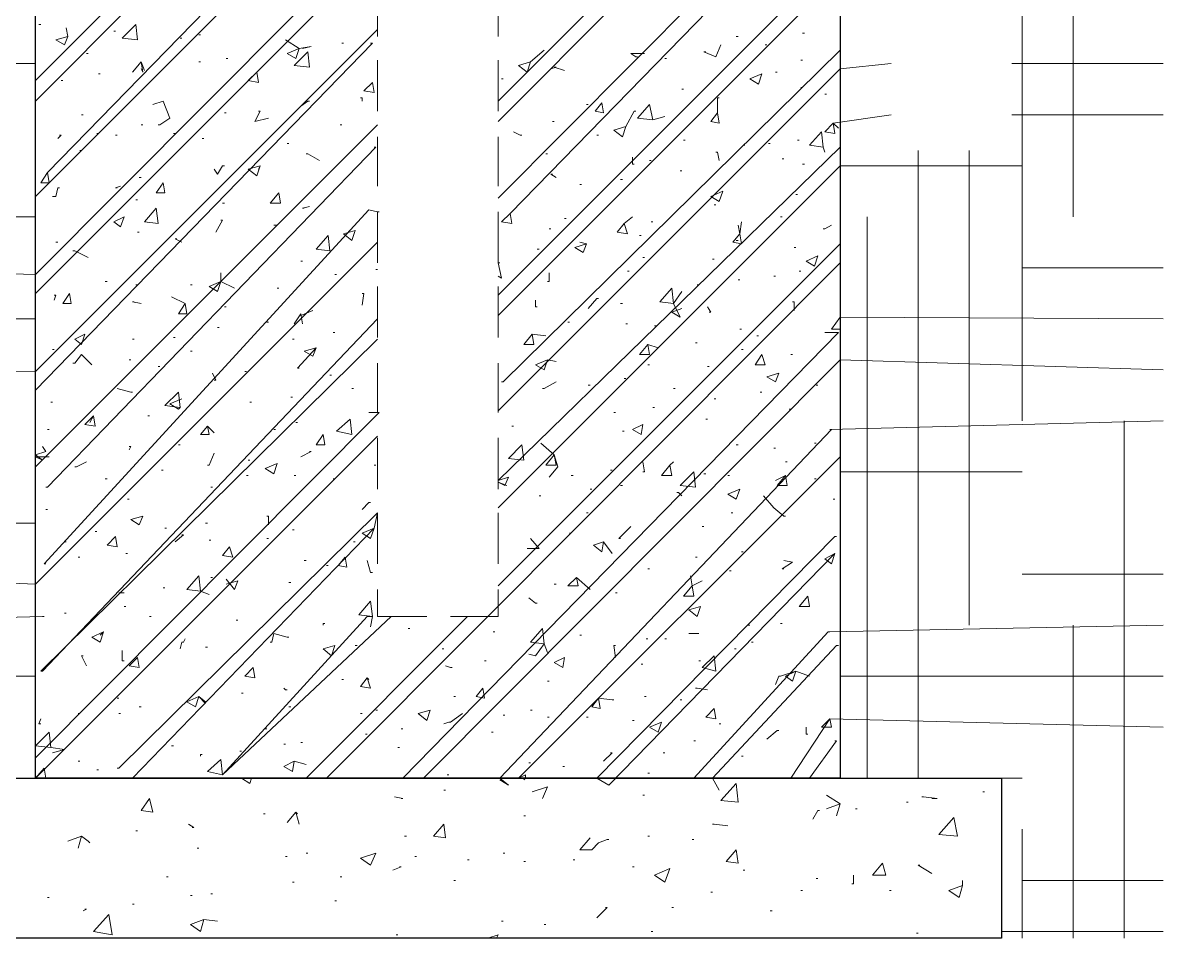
# Model space of a CAD drawing. Header units: millimetres. Extents: x 5117 to 246734, y -48177 to 129208.
# Drawn here: x 211867.3 to 211917.4, y 2249.9 to 2290.1 of the extents above; entities that cross this region are included whole.
import ezdxf

# ---------------------------------------------------------------- set-up
doc = ezdxf.new("R2010")
doc.units = ezdxf.units.MM
for name, color, linetype, lineweight in [('PCCC_241204-CHI TIET CAU TAO PCCC_dwg-1', 250, 'Continuous', 18), ('PDF_Geometry', 250, 'Continuous', 18), ('PDF_Geometry-1', 90, 'Continuous', 25)]:
    doc.layers.add(name, color=color, linetype=linetype, lineweight=lineweight)

# ---------------------------------------------------------------- blocks, each defined once
blk = doc.blocks.new('PCCC_241204-CHI TIET CAU TAO PCCC_dwg-1605646-PCCC-CHI TIẾT CÂU TẠO PCCC')
at = {"layer": 'PDF_Geometry'}
for p, q in [((3163.255, 2281.585), (3163.255, 2316.463)), ((3161.01, 2272.604), (3161.01, 2308.605)), ((3117.599, 2287.573), (3132.643, 2302.692)), ((3117.599, 2286.675), (3132.643, 2301.794)), ((3137.957, 2285.777), (3153.002, 2300.896)), ((3117.599, 2282.483), (3132.643, 2297.527)), ((3117.599, 2278.217), (3132.643, 2293.261)), ((3137.957, 2278.142), (3153.002, 2293.186)), ((3132.643, 2291.839), (3132.643, 2289.519)), ((3137.957, 2291.839), (3137.957, 2289.519)), ((3117.749, 2290.043), (3117.824, 2290.043)), ((3121.042, 2289.743), (3121.117, 2289.743)), ((3123.961, 2289.444), (3124.036, 2289.444)), ((3124.785, 2289.594), (3124.859, 2289.594)), ((3148.436, 2289.519), (3148.511, 2289.519)), ((3151.355, 2289.669), (3151.43, 2289.669)), ((3131.072, 2289.22), (3131.146, 2289.22)), ((3149.708, 2289.145), (3149.783, 2289.145)), ((3119.845, 2288.77), (3119.92, 2288.77)), ((3125.982, 2288.546), (3126.057, 2288.546)), ((3132.643, 2288.471), (3132.643, 2286.226)), ((3137.957, 2288.471), (3137.957, 2286.226)), ((3145.292, 2288.546), (3145.367, 2288.546)), ((3151.28, 2288.471), (3151.355, 2288.471)), ((3103.454, 2288.321), (3117.599, 2288.321)), ((3124.785, 2288.396), (3124.859, 2288.396)), ((3150.157, 2287.947), (3150.232, 2287.947)), ((3160.561, 2288.321), (3167.222, 2288.321)), ((3118.722, 2287.573), (3118.797, 2287.573)), ((3120.369, 2287.872), (3120.443, 2287.872)), ((3138.107, 2287.648), (3138.182, 2287.648)), ((3146.041, 2287.199), (3146.116, 2287.199)), ((3151.28, 2287.274), (3151.355, 2287.274)), ((3152.328, 2286.974), (3152.403, 2286.974)), ((3141.849, 2286.525), (3141.924, 2286.525)), ((3119.62, 2286.076), (3119.695, 2286.076)), ((3125.907, 2286.151), (3125.982, 2286.151)), ((3160.561, 2286.076), (3167.222, 2286.076)), ((3117.599, 2270.583), (3132.643, 2285.627)), ((3122.24, 2285.627), (3122.315, 2285.627)), ((3130.997, 2285.627), (3131.072, 2285.627)), ((3140.353, 2285.777), (3140.427, 2285.777)), ((3120.294, 2285.253), (3120.369, 2285.253)), ((3121.117, 2285.178), (3121.192, 2285.178)), ((3123.662, 2285.253), (3123.737, 2285.253)), ((3124.934, 2285.028), (3125.009, 2285.028)), ((3132.643, 2285.103), (3132.643, 2282.932)), ((3137.957, 2285.103), (3137.957, 2282.932)), ((3142.299, 2285.178), (3142.373, 2285.178)), ((3146.116, 2284.953), (3146.191, 2284.953)), ((3151.13, 2284.953), (3151.205, 2284.953)), ((3119.545, 2284.504), (3119.62, 2284.504)), ((3128.677, 2284.804), (3128.751, 2284.804)), ((3148.735, 2284.729), (3148.81, 2284.729)), ((3149.858, 2284.804), (3149.933, 2284.804)), ((3156.444, 2256.886), (3156.444, 2284.504)), ((3158.69, 2263.622), (3158.69, 2284.504)), ((3140.053, 2284.355), (3140.128, 2284.355)), ((3144.619, 2284.055), (3144.694, 2284.055)), ((3150.457, 2284.13), (3150.532, 2284.13)), ((3151.355, 2283.905), (3151.43, 2283.905)), ((3145.966, 2283.606), (3146.041, 2283.606)), ((3122.165, 2283.307), (3122.24, 2283.307)), ((3141.55, 2283.007), (3141.625, 2283.007)), ((3143.346, 2283.232), (3143.421, 2283.232)), ((3151.056, 2282.558), (3151.13, 2282.558)), ((3122.015, 2282.334), (3122.09, 2282.334)), ((3125.832, 2282.184), (3125.907, 2282.184)), ((3147.463, 2282.109), (3147.538, 2282.109)), ((3116.028, 2281.585), (3117.599, 2281.585)), ((3132.643, 2281.81), (3132.643, 2279.564)), ((3137.957, 2281.81), (3137.957, 2279.564)), ((3140.876, 2281.51), (3140.951, 2281.51)), ((3150.382, 2281.585), (3150.457, 2281.585)), ((3154.199, 2256.886), (3154.199, 2281.585)), ((3122.09, 2280.912), (3122.165, 2280.912)), ((3140.203, 2281.061), (3140.278, 2281.061)), ((3144.694, 2281.361), (3144.768, 2281.361)), ((3118.497, 2280.463), (3118.572, 2280.463)), ((3137.957, 2265.344), (3153.002, 2280.388)), ((3144.17, 2280.762), (3144.245, 2280.762)), ((3148.436, 2280.537), (3148.511, 2280.537)), ((3139.679, 2280.163), (3139.754, 2280.163)), ((3150.981, 2280.238), (3151.056, 2280.238)), ((3129.275, 2279.639), (3129.35, 2279.639)), ((3144.319, 2279.789), (3144.394, 2279.789)), ((3147.388, 2279.714), (3147.463, 2279.714)), ((3130.772, 2279.04), (3130.847, 2279.04)), ((3132.569, 2279.265), (3132.643, 2279.265)), ((3143.646, 2279.19), (3143.721, 2279.19)), ((3150.083, 2278.966), (3150.157, 2278.966)), ((3151.205, 2279.19), (3151.28, 2279.19)), ((3161.01, 2279.34), (3167.222, 2279.34)), ((3120.668, 2278.741), (3120.743, 2278.741)), ((3122.015, 2278.591), (3122.09, 2278.591)), ((3124.41, 2278.591), (3124.485, 2278.591)), ((3128.227, 2278.442), (3128.302, 2278.442)), ((3132.643, 2278.517), (3132.643, 2276.271)), ((3137.957, 2278.517), (3137.957, 2276.271)), ((3146.714, 2278.591), (3146.789, 2278.591)), ((3148.511, 2278.816), (3148.586, 2278.816)), ((3125.907, 2277.618), (3125.982, 2277.618)), ((3143.346, 2277.768), (3143.421, 2277.768)), ((3103.454, 2277.094), (3117.599, 2277.094)), ((3127.778, 2276.945), (3127.853, 2276.945)), ((3141.026, 2276.945), (3141.101, 2276.945)), ((3143.571, 2276.87), (3143.646, 2276.87)), ((3125.608, 2276.72), (3125.683, 2276.72)), ((3130.697, 2276.496), (3130.772, 2276.496)), ((3144.843, 2276.795), (3144.918, 2276.795)), ((3148.586, 2276.645), (3148.66, 2276.645)), ((3121.866, 2276.196), (3121.94, 2276.196)), ((3123.662, 2276.271), (3123.737, 2276.271)), ((3128.901, 2276.196), (3128.976, 2276.196)), ((3146.64, 2276.047), (3146.714, 2276.047)), ((3149.334, 2276.346), (3149.409, 2276.346)), ((3118.348, 2275.747), (3118.423, 2275.747)), ((3124.41, 2275.672), (3124.485, 2275.672)), ((3148.66, 2275.747), (3148.735, 2275.747)), ((3150.831, 2275.523), (3150.906, 2275.523)), ((3121.716, 2275.298), (3121.791, 2275.298)), ((3122.988, 2274.999), (3123.063, 2274.999)), ((3132.643, 2275.148), (3132.643, 2272.978)), ((3137.957, 2275.148), (3137.957, 2272.978)), ((3144.544, 2275.074), (3144.619, 2275.074)), ((3147.164, 2274.999), (3147.238, 2274.999)), ((3126.805, 2274.774), (3126.88, 2274.774)), ((3130.548, 2274.625), (3130.623, 2274.625)), ((3143.496, 2274.475), (3143.571, 2274.475)), ((3131.521, 2274.026), (3131.596, 2274.026)), ((3141.924, 2274.175), (3141.999, 2274.175)), ((3145.667, 2274.026), (3145.741, 2274.026)), ((3149.484, 2273.876), (3149.559, 2273.876)), ((3151.954, 2274.175), (3152.029, 2274.175)), ((3118.273, 2273.427), (3118.348, 2273.427)), ((3127.03, 2273.427), (3127.105, 2273.427)), ((3128.826, 2273.652), (3128.901, 2273.652)), ((3147.463, 2273.577), (3147.538, 2273.577)), ((3143.047, 2272.978), (3143.122, 2272.978)), ((3144.768, 2273.202), (3144.843, 2273.202)), ((3150.756, 2273.128), (3150.831, 2273.128)), ((3122.539, 2272.828), (3122.614, 2272.828)), ((3129.051, 2272.529), (3129.126, 2272.529)), ((3138.556, 2272.379), (3138.631, 2272.379)), ((3147.089, 2272.679), (3147.164, 2272.679)), ((3165.501, 2249.85), (3165.501, 2272.604)), ((3118.123, 2272.229), (3118.198, 2272.229)), ((3128.078, 2272.229), (3128.153, 2272.229)), ((3132.643, 2271.855), (3132.643, 2269.61)), ((3137.957, 2271.855), (3137.957, 2269.61)), ((3143.421, 2272.155), (3143.496, 2272.155)), ((3123.886, 2271.556), (3123.961, 2271.556)), ((3148.436, 2271.556), (3148.511, 2271.556)), ((3150.083, 2271.406), (3150.157, 2271.406)), ((3151.879, 2271.631), (3151.954, 2271.631)), ((3126.955, 2270.882), (3127.03, 2270.882)), ((3123.138, 2270.433), (3123.213, 2270.433)), ((3132.494, 2270.658), (3132.569, 2270.658)), ((3142.897, 2270.433), (3142.972, 2270.433)), ((3150.606, 2270.807), (3150.681, 2270.807)), ((3153.002, 2270.358), (3161.01, 2270.358)), ((3120.668, 2270.059), (3120.743, 2270.059)), ((3126.88, 2270.209), (3126.955, 2270.209)), ((3128.976, 2270.209), (3129.051, 2270.209)), ((3130.697, 2270.059), (3130.772, 2270.059)), ((3141.176, 2270.209), (3141.251, 2270.209)), ((3147.014, 2270.283), (3147.089, 2270.283)), ((3148.062, 2270.209), (3148.137, 2270.209)), ((3151.879, 2270.059), (3151.954, 2270.059)), ((3125.308, 2269.685), (3125.383, 2269.685)), ((3141.999, 2269.61), (3142.074, 2269.61)), ((3143.346, 2269.76), (3143.421, 2269.76)), ((3121.641, 2269.161), (3121.716, 2269.161)), ((3139.754, 2269.31), (3139.829, 2269.31)), ((3152.702, 2269.161), (3152.777, 2269.161)), ((3118.048, 2268.712), (3118.123, 2268.712)), ((3132.643, 2268.562), (3132.643, 2266.317)), ((3137.957, 2268.562), (3137.957, 2266.317)), ((3141.849, 2268.562), (3141.924, 2268.562)), ((3148.211, 2268.562), (3148.286, 2268.562)), ((3116.028, 2268.113), (3117.599, 2268.113)), ((3123.288, 2267.888), (3123.362, 2267.888)), ((3125.084, 2268.113), (3125.159, 2268.113)), ((3146.939, 2267.963), (3147.014, 2267.963)), ((3120.219, 2267.739), (3120.294, 2267.739)), ((3125.234, 2267.364), (3125.308, 2267.364)), ((3127.778, 2267.439), (3127.853, 2267.439)), ((3128.901, 2267.814), (3128.976, 2267.814)), ((3141.101, 2267.664), (3141.176, 2267.664)), ((3118.872, 2267.29), (3118.947, 2267.29)), ((3131.596, 2267.29), (3131.67, 2267.29)), ((3148.66, 2266.841), (3148.735, 2266.841)), ((3119.47, 2266.616), (3119.545, 2266.616)), ((3121.566, 2266.766), (3121.641, 2266.766)), ((3129.425, 2266.466), (3129.5, 2266.466)), ((3146.64, 2266.616), (3146.714, 2266.616)), ((3130.398, 2266.242), (3130.473, 2266.242)), ((3144.544, 2266.092), (3144.619, 2266.092)), ((3148.137, 2266.017), (3148.211, 2266.017)), ((3161.01, 2265.868), (3167.222, 2265.868)), ((3125.308, 2265.718), (3125.383, 2265.718)), ((3128.751, 2265.493), (3128.826, 2265.493)), ((3140.427, 2265.418), (3140.502, 2265.418)), ((3123.213, 2265.269), (3123.288, 2265.269)), ((3143.122, 2265.044), (3143.197, 2265.044)), ((3121.491, 2264.445), (3121.566, 2264.445)), ((3118.872, 2264.146), (3118.947, 2264.146)), ((3122.614, 2263.996), (3122.689, 2263.996)), ((3126.431, 2263.847), (3126.506, 2263.847)), ((3129.5, 2256.886), (3136.61, 2263.996)), ((3133.991, 2263.472), (3134.065, 2263.472)), ((3137.733, 2263.323), (3137.808, 2263.323)), ((3148.96, 2263.622), (3149.035, 2263.622)), ((3150.382, 2263.697), (3150.457, 2263.697)), ((3163.255, 2249.85), (3163.255, 2263.622)), ((3141.55, 2263.173), (3141.625, 2263.173)), ((3144.469, 2263.023), (3144.544, 2263.023)), ((3145.292, 2263.023), (3145.367, 2263.023)), ((3149.11, 2262.874), (3149.184, 2262.874)), ((3125.084, 2262.649), (3125.159, 2262.649)), ((3131.67, 2262.724), (3131.745, 2262.724)), ((3135.488, 2262.574), (3135.562, 2262.574)), ((3148.361, 2262.574), (3148.436, 2262.574)), ((3137.359, 2262.05), (3137.434, 2262.05)), ((3144.245, 2261.901), (3144.319, 2261.901)), ((3146.789, 2262.05), (3146.864, 2262.05)), ((3103.454, 2261.377), (3117.599, 2261.377)), ((3153.002, 2261.377), (3167.222, 2261.377)), ((3131.072, 2261.227), (3131.146, 2261.227)), ((3140.128, 2261.152), (3140.203, 2261.152)), ((3121.192, 2260.404), (3121.267, 2260.404)), ((3126.656, 2260.628), (3126.731, 2260.628)), ((3136.011, 2260.479), (3136.086, 2260.479)), ((3144.394, 2260.479), (3144.469, 2260.479)), ((3145.966, 2260.329), (3146.041, 2260.329)), ((3122.165, 2260.03), (3122.24, 2260.03)), ((3128.751, 2260.03), (3128.826, 2260.03)), ((3132.569, 2259.88), (3132.643, 2259.88)), ((3139.38, 2259.88), (3139.454, 2259.88)), ((3119.47, 2259.73), (3119.545, 2259.73)), ((3121.267, 2259.73), (3121.342, 2259.73)), ((3131.895, 2259.73), (3131.97, 2259.73)), ((3138.182, 2259.655), (3138.257, 2259.655)), ((3140.128, 2259.58), (3140.203, 2259.58)), ((3141.849, 2259.58), (3141.924, 2259.58)), ((3143.87, 2259.431), (3143.945, 2259.431)), ((3127.704, 2259.057), (3127.778, 2259.057)), ((3132.119, 2258.832), (3132.194, 2258.832)), ((3133.691, 2259.057), (3133.766, 2259.057)), ((3137.658, 2258.907), (3137.733, 2258.907)), ((3147.687, 2259.281), (3147.762, 2259.281)), ((3123.587, 2258.308), (3123.662, 2258.308)), ((3128.527, 2258.383), (3128.602, 2258.383)), ((3129.275, 2258.458), (3129.35, 2258.458)), ((3146.565, 2258.533), (3146.64, 2258.533)), ((3126.581, 2258.084), (3126.656, 2258.084)), ((3133.542, 2258.233), (3133.616, 2258.233)), ((3145.218, 2258.009), (3145.292, 2258.009)), ((3148.66, 2257.859), (3148.735, 2257.859)), ((3119.47, 2257.634), (3119.545, 2257.634)), ((3139.305, 2257.56), (3139.38, 2257.56)), ((3140.802, 2257.41), (3140.876, 2257.41)), ((3120.294, 2257.26), (3120.369, 2257.26)), ((3135.712, 2257.036), (3135.787, 2257.036)), ((3144.544, 2257.111), (3144.619, 2257.111)), ((3160.112, 2256.886), (3161.01, 2256.886)), ((3135.562, 2256.362), (3135.637, 2256.362)), ((3144.319, 2256.138), (3144.394, 2256.138)), ((3155.921, 2255.838), (3155.995, 2255.838)), ((3159.289, 2256.287), (3159.363, 2256.287)), ((3127.629, 2255.314), (3127.704, 2255.314)), ((3153.675, 2255.539), (3153.75, 2255.539)), ((3139.08, 2255.239), (3139.155, 2255.239)), ((3122.015, 2254.566), (3122.09, 2254.566)), ((3133.841, 2254.341), (3133.916, 2254.341)), ((3144.544, 2254.341), (3144.619, 2254.341)), ((3161.01, 2249.85), (3161.01, 2254.641)), ((3124.71, 2253.817), (3124.785, 2253.817)), ((3146.49, 2254.192), (3146.565, 2254.192)), ((3128.602, 2253.443), (3128.677, 2253.443)), ((3129.5, 2253.593), (3129.575, 2253.593)), ((3134.29, 2253.443), (3134.365, 2253.443)), ((3136.61, 2253.293), (3136.685, 2253.293)), ((3138.182, 2253.593), (3138.257, 2253.593)), ((3141.251, 2253.293), (3141.326, 2253.293)), ((3139.08, 2253.219), (3139.155, 2253.219)), ((3143.87, 2252.994), (3143.945, 2252.994)), ((3148.735, 2252.844), (3148.81, 2252.844)), ((3123.362, 2252.545), (3123.437, 2252.545)), ((3128.901, 2252.32), (3128.976, 2252.32)), ((3130.997, 2252.545), (3131.072, 2252.545)), ((3136.011, 2252.395), (3136.086, 2252.395)), ((3151.954, 2252.47), (3152.029, 2252.47)), ((3161.01, 2252.395), (3167.222, 2252.395)), ((3125.308, 2251.796), (3125.383, 2251.796)), ((3147.313, 2251.871), (3147.388, 2251.871)), ((3151.28, 2251.946), (3151.355, 2251.946)), ((3155.172, 2251.946), (3155.247, 2251.946)), ((3118.123, 2251.647), (3118.198, 2251.647)), ((3121.866, 2251.347), (3121.94, 2251.347)), ((3124.41, 2251.722), (3124.485, 2251.722)), ((3130.772, 2251.497), (3130.847, 2251.497)), ((3145.592, 2251.198), (3145.667, 2251.198)), ((3149.933, 2251.048), (3150.008, 2251.048)), ((3138.107, 2250.599), (3138.182, 2250.599)), ((3139.978, 2250.449), (3140.053, 2250.449)), ((3133.467, 2250), (3133.542, 2250)), ((3144.694, 2250.15), (3144.768, 2250.15)), ((3156.37, 2250.075), (3156.444, 2250.075)), ((3160.112, 2250.15), (3167.222, 2250.15))]:
    blk.add_line(p, q, dxfattribs=at)
at = {"layer": 'PDF_Geometry', "flags": 128}
for points in [[(3137.957, 2286.675), (3153.002, 2301.719), (3167.222, 2301.869)], [(3132.643, 2298.426), (3118.123, 2283.531), (3118.198, 2283.082), (3117.824, 2283.082), (3118.123, 2283.531)], [(3161.01, 2297.378), (3152.627, 2297.228), (3152.702, 2297.228), (3137.957, 2282.409)], [(3153.002, 2296.629), (3138.481, 2281.735), (3138.556, 2281.286), (3138.107, 2281.361), (3138.481, 2281.735)], [(3107.046, 2279.34), (3117.599, 2279.04), (3132.643, 2294.159)], [(3152.702, 2292.064), (3152.777, 2292.064), (3137.957, 2277.244)], [(3103.454, 2274.849), (3117.599, 2274.774), (3132.643, 2289.818)], [(3118.947, 2289.893), (3119.021, 2289.519), (3118.872, 2289.145), (3118.497, 2289.369), (3119.021, 2289.519)], [(3132.344, 2289.22), (3132.419, 2289.22), (3117.599, 2273.951)], [(3128.602, 2289.369), (3129.2, 2288.995), (3129.051, 2288.546), (3128.677, 2288.77), (3129.2, 2288.995), (3129.724, 2289.07), (3129.35, 2288.995)], [(3138.107, 2274.325), (3138.182, 2274.325), (3153.002, 2288.92)], [(3139.978, 2288.92), (3139.38, 2288.396), (3139.23, 2287.947), (3138.856, 2288.247), (3139.38, 2288.396)], [(3147.762, 2289.145), (3147.538, 2288.621), (3147.014, 2288.845), (3147.089, 2288.845)], [(3144.394, 2288.77), (3143.795, 2288.77), (3144.02, 2288.621), (3144.095, 2288.621)], [(3122.389, 2288.022), (3122.24, 2288.396), (3121.866, 2287.947), (3122.24, 2288.396), (3122.315, 2287.947), (3122.24, 2288.097)], [(3137.957, 2273.053), (3153.002, 2288.097), (3155.247, 2288.321)], [(3140.876, 2288.022), (3140.427, 2288.172), (3140.502, 2288.172), (3140.278, 2288.097)], [(3122.988, 2285.627), (3123.063, 2285.627), (3123.512, 2285.926), (3123.213, 2286.675), (3122.764, 2286.525), (3123.213, 2286.675)], [(3129.275, 2286.45), (3129.575, 2286.675), (3129.65, 2286.675)], [(3131.895, 2286.824), (3131.97, 2286.824), (3131.97, 2286.675)], [(3144.768, 2285.851), (3144.095, 2285.926), (3144.619, 2286.525), (3144.768, 2285.851), (3145.292, 2286.001)], [(3147.613, 2286.151), (3147.687, 2285.702), (3147.313, 2285.777), (3147.613, 2286.151), (3147.613, 2286.824), (3147.687, 2286.824)], [(3127.404, 2286.226), (3127.479, 2286.226), (3127.254, 2285.777), (3127.853, 2285.926)], [(3143.571, 2285.552), (3143.047, 2285.402), (3143.421, 2285.103), (3143.571, 2285.552), (3143.945, 2286.226), (3144.02, 2286.226)], [(3152.927, 2285.477), (3152.702, 2285.702), (3152.777, 2285.253), (3152.328, 2285.328), (3152.702, 2285.702), (3155.247, 2286.076)], [(3118.647, 2285.178), (3118.722, 2285.178), (3118.572, 2285.028)], [(3138.631, 2285.328), (3138.93, 2285.178), (3139.005, 2285.178)], [(3152.253, 2284.654), (3151.654, 2284.729), (3152.178, 2285.328), (3152.253, 2284.654), (3152.328, 2284.429)], [(3132.494, 2284.654), (3132.569, 2284.654), (3118.123, 2269.685), (3118.048, 2269.685)], [(3153.002, 2284.654), (3137.957, 2269.984), (3138.407, 2270.134), (3138.257, 2269.76), (3137.957, 2269.909), (3138.332, 2269.76)], [(3147.538, 2284.429), (3147.613, 2284.429), (3147.687, 2284.055)], [(3130.099, 2284.055), (3129.575, 2284.355), (3129.5, 2284.355), (3129.575, 2284.355)], [(3143.87, 2284.205), (3143.87, 2283.905), (3143.945, 2283.905)], [(3125.458, 2283.681), (3125.608, 2283.456), (3125.832, 2283.831), (3125.907, 2283.831)], [(3127.404, 2283.681), (3127.479, 2283.831), (3127.329, 2283.382), (3126.955, 2283.681), (3127.479, 2283.831)], [(3137.957, 2268.787), (3153.002, 2283.831), (3161.01, 2283.831)], [(3140.502, 2283.307), (3140.278, 2283.456), (3140.353, 2283.456)], [(3121.342, 2282.932), (3121.117, 2282.858), (3121.192, 2282.858)], [(3118.348, 2282.483), (3118.497, 2282.483), (3118.572, 2282.858), (3118.647, 2282.858)], [(3118.048, 2266.317), (3117.974, 2266.317), (3132.269, 2281.885), (3132.643, 2281.81), (3132.718, 2281.81)], [(3129.65, 2282.034), (3129.35, 2281.959), (3129.425, 2281.959)], [(3125.758, 2281.436), (3125.832, 2281.436), (3125.533, 2280.912)], [(3143.87, 2281.585), (3143.496, 2281.286), (3143.646, 2280.837), (3143.197, 2280.912), (3143.496, 2281.286)], [(3128.078, 2281.211), (3128.153, 2281.211), (3128.227, 2281.211)], [(3148.511, 2281.211), (3148.586, 2280.837), (3148.66, 2280.388), (3148.286, 2280.463), (3148.586, 2280.837), (3148.66, 2281.361)], [(3152.253, 2281.061), (3152.328, 2281.061), (3152.627, 2281.211)], [(3107.046, 2265.868), (3117.599, 2265.418), (3132.643, 2280.463)], [(3124.036, 2280.463), (3123.737, 2280.612), (3123.812, 2280.612)], [(3141.849, 2280.388), (3141.7, 2280.013), (3141.326, 2280.238), (3141.849, 2280.388), (3141.55, 2280.463)], [(3119.246, 2280.088), (3119.321, 2280.088), (3119.92, 2279.789)], [(3130.398, 2256.886), (3137.508, 2263.996), (3153.002, 2279.564)], [(3137.957, 2278.966), (3138.107, 2278.891), (3137.957, 2279.564), (3138.032, 2279.564)], [(3126.356, 2278.442), (3125.758, 2278.741), (3125.608, 2278.292), (3125.234, 2278.517), (3125.758, 2278.741), (3125.758, 2279.115)], [(3140.128, 2278.741), (3140.203, 2278.741), (3140.203, 2279.115)], [(3146.041, 2278.292), (3145.667, 2277.768), (3145.068, 2277.843), (3145.592, 2278.442), (3145.667, 2277.768), (3145.966, 2277.169), (3145.592, 2277.394), (3146.041, 2277.544)], [(3118.423, 2278.142), (3118.497, 2278.142), (3118.423, 2277.918)], [(3124.186, 2277.768), (3124.261, 2277.319), (3123.886, 2277.319), (3124.186, 2277.768), (3123.587, 2278.067)], [(3131.97, 2278.217), (3132.045, 2278.217), (3131.97, 2277.693)], [(3139.604, 2277.918), (3139.604, 2277.618), (3139.679, 2277.618)], [(3141.924, 2277.544), (3142.299, 2277.993), (3142.373, 2277.993)], [(3122.24, 2277.768), (3121.866, 2277.843), (3121.94, 2277.843)], [(3129.799, 2277.469), (3129.275, 2277.244), (3129.275, 2277.319), (3128.976, 2276.87), (3129.275, 2277.319), (3129.35, 2276.87)], [(3147.238, 2277.394), (3147.313, 2277.394), (3147.164, 2277.618)], [(3150.906, 2277.843), (3150.981, 2277.843), (3150.981, 2277.469)], [(3132.643, 2276.196), (3117.824, 2261.601), (3117.899, 2261.601), (3132.643, 2277.094)], [(3153.002, 2276.645), (3152.627, 2276.645), (3153.002, 2277.169), (3167.222, 2277.094)], [(3152.328, 2276.496), (3152.403, 2276.496), (3152.927, 2276.496), (3133.766, 2256.886)], [(3140.053, 2276.346), (3139.454, 2276.421), (3139.529, 2275.972), (3139.08, 2275.972), (3139.454, 2276.421)], [(3144.544, 2275.972), (3144.619, 2275.523), (3144.17, 2275.523), (3144.544, 2275.972), (3144.993, 2275.822)], [(3119.246, 2275.148), (3119.321, 2275.148), (3119.62, 2275.523), (3120.069, 2275.074)], [(3129.949, 2275.822), (3129.425, 2275.672), (3129.799, 2275.448), (3129.949, 2275.822), (3129.126, 2274.924), (3129.2, 2274.924)], [(3134.664, 2256.886), (3153.002, 2275.298), (3167.222, 2274.849)], [(3140.128, 2275.298), (3139.978, 2274.849), (3139.604, 2275.074), (3140.128, 2275.298), (3140.502, 2275.223)], [(3125.458, 2274.4), (3125.533, 2274.4), (3125.383, 2274.699)], [(3121.192, 2274.026), (3121.791, 2273.876), (3121.866, 2273.876)], [(3124.036, 2273.577), (3123.512, 2273.352), (3123.886, 2273.128), (3123.961, 2273.202), (3123.288, 2273.277), (3123.886, 2273.876), (3123.961, 2273.202)], [(3139.903, 2274.026), (3139.978, 2274.026), (3140.502, 2274.325)], [(3132.269, 2272.978), (3132.643, 2272.978), (3132.718, 2272.978), (3117.599, 2257.784)], [(3120.144, 2272.828), (3120.219, 2272.379), (3119.77, 2272.454), (3120.144, 2272.828), (3119.994, 2272.529)], [(3125.458, 2272.08), (3125.159, 2272.379), (3125.234, 2272.005), (3124.859, 2272.005), (3125.159, 2272.379)], [(3167.222, 2272.604), (3152.552, 2272.229), (3152.627, 2272.229), (3138.032, 2256.886), (3138.407, 2256.587), (3138.032, 2256.811)], [(3132.643, 2271.93), (3117.599, 2256.886), (3117.674, 2256.886), (3117.599, 2256.886), (3117.974, 2257.335), (3118.048, 2256.886)], [(3118.198, 2271.032), (3117.599, 2271.032), (3117.899, 2270.882), (3117.599, 2271.107), (3118.048, 2271.256), (3117.899, 2271.481)], [(3121.716, 2271.481), (3121.791, 2271.481), (3121.716, 2271.331)], [(3139.829, 2271.631), (3140.427, 2271.107), (3140.502, 2270.658), (3140.053, 2270.658), (3140.427, 2271.107), (3140.577, 2270.583), (3140.203, 2270.134)], [(3125.159, 2270.658), (3125.234, 2270.658), (3125.458, 2271.182)], [(3129.65, 2271.256), (3129.724, 2271.256), (3129.275, 2271.032)], [(3153.002, 2271.032), (3138.856, 2256.886), (3139.155, 2257.036), (3139.155, 2256.886), (3139.08, 2256.811)], [(3119.321, 2270.583), (3119.396, 2270.583), (3119.845, 2270.807)], [(3144.319, 2270.358), (3144.394, 2270.358), (3144.319, 2270.807)], [(3145.517, 2270.658), (3145.592, 2270.209), (3145.143, 2270.209), (3145.517, 2270.658), (3145.667, 2270.807)], [(3150.157, 2269.984), (3150.606, 2270.209), (3150.681, 2269.76), (3150.232, 2269.76), (3150.606, 2270.209)], [(3145.816, 2269.46), (3145.891, 2269.46), (3146.041, 2269.31)], [(3131.97, 2268.712), (3132.269, 2269.011), (3132.344, 2269.011)], [(3149.633, 2269.31), (3150.083, 2268.787), (3150.532, 2268.412), (3150.606, 2268.412)], [(3121.192, 2257.335), (3121.267, 2257.335), (3132.643, 2268.562), (3132.494, 2267.888), (3131.97, 2267.664), (3132.344, 2267.439), (3132.494, 2267.888), (3121.866, 2256.886)], [(3127.778, 2268.412), (3127.853, 2268.412), (3127.853, 2268.038)], [(3143.795, 2267.963), (3143.272, 2267.439), (3143.346, 2267.439)], [(3124.036, 2267.589), (3124.111, 2267.589), (3123.737, 2267.29)], [(3139.23, 2266.99), (3139.679, 2266.99), (3139.754, 2266.99), (3139.38, 2267.439)], [(3152.777, 2266.766), (3152.328, 2266.541), (3152.627, 2266.317), (3152.777, 2266.766), (3142.822, 2256.587), (3142.299, 2256.886), (3152.777, 2267.514), (3152.852, 2267.514)], [(3142.972, 2266.766), (3142.598, 2267.29), (3142.523, 2266.841), (3142.149, 2267.14), (3142.598, 2267.29)], [(3132.194, 2266.466), (3132.344, 2265.942), (3132.419, 2265.942)], [(3150.532, 2266.466), (3150.906, 2266.391), (3150.457, 2266.092), (3150.532, 2266.092)], [(3125.234, 2264.969), (3124.859, 2265.119), (3124.261, 2265.194), (3124.785, 2265.793), (3124.859, 2265.119)], [(3126.506, 2265.568), (3125.982, 2265.418), (3126.506, 2265.568), (3126.356, 2265.194), (3125.982, 2265.643)], [(3141.999, 2265.194), (3141.4, 2265.718), (3141.475, 2265.344), (3141.026, 2265.344), (3141.4, 2265.718)], [(3146.415, 2265.793), (3146.49, 2265.344), (3146.565, 2264.895), (3146.116, 2264.895), (3146.49, 2265.344), (3146.939, 2265.568)], [(3121.416, 2265.044), (3121.491, 2265.044), (3121.267, 2265.044)], [(3132.643, 2265.194), (3132.643, 2263.996), (3134.814, 2263.996)], [(3137.957, 2265.194), (3137.957, 2263.996), (3135.862, 2263.996)], [(3139.305, 2264.82), (3139.604, 2264.595), (3139.679, 2264.595)], [(3132.344, 2263.547), (3132.419, 2263.996), (3131.82, 2264.071), (3132.344, 2264.67), (3132.419, 2263.996), (3132.194, 2263.996), (3125.832, 2257.036), (3125.159, 2257.185), (3125.758, 2257.709), (3125.832, 2257.036), (3133.242, 2263.996)], [(3103.454, 2263.622), (3117.899, 2263.996), (3117.974, 2263.996)], [(3120.443, 2263.173), (3120.593, 2263.323), (3120.443, 2262.874), (3120.069, 2263.098), (3120.593, 2263.323)], [(3130.248, 2263.622), (3130.248, 2263.697), (3130.323, 2263.697)], [(3139.305, 2262.35), (3139.604, 2262.275), (3139.978, 2262.799), (3139.38, 2262.874), (3139.903, 2263.472), (3139.978, 2262.799), (3140.128, 2262.425)], [(3146.565, 2256.886), (3152.478, 2263.323), (3152.552, 2263.323), (3167.222, 2263.622)], [(3123.961, 2262.574), (3124.036, 2262.874), (3124.111, 2262.874), (3124.186, 2263.023)], [(3127.928, 2262.874), (3128.003, 2262.874), (3128.078, 2263.248), (3128.677, 2263.098), (3128.751, 2263.098)], [(3146.34, 2263.248), (3146.714, 2263.248), (3146.789, 2263.248)], [(3121.416, 2262.499), (3121.416, 2262.05), (3121.491, 2262.05)], [(3143.122, 2262.2), (3143.047, 2262.724), (3143.122, 2262.724)], [(3147.687, 2256.362), (3147.388, 2256.886), (3152.852, 2262.724), (3152.927, 2262.724)], [(3119.845, 2261.826), (3119.62, 2262.275), (3119.695, 2262.275)], [(3135.637, 2261.826), (3135.862, 2261.751), (3135.937, 2261.751)], [(3150.157, 2261.003), (3150.307, 2261.377), (3150.382, 2261.377), (3151.056, 2261.601), (3150.906, 2261.152), (3150.606, 2261.377), (3151.056, 2261.601), (3151.654, 2261.377)], [(3128.527, 2260.853), (3128.602, 2260.778), (3128.677, 2260.778)], [(3132.194, 2261.302), (3132.344, 2260.853), (3131.895, 2260.928), (3132.194, 2261.302), (3132.269, 2261.227)], [(3146.64, 2260.853), (3146.714, 2260.853), (3147.164, 2260.778)], [(3125.084, 2260.179), (3124.785, 2260.479), (3124.635, 2260.03), (3124.261, 2260.254), (3124.785, 2260.479), (3125.084, 2260.254)], [(3142.373, 2260.404), (3142.448, 2259.955), (3142.074, 2260.03), (3142.373, 2260.404), (3142.972, 2260.329), (3143.047, 2260.329)], [(3117.824, 2259.506), (3117.749, 2259.281), (3117.824, 2259.281)], [(3135.562, 2259.281), (3135.787, 2259.356), (3135.862, 2259.356), (3136.386, 2259.73)], [(3150.831, 2256.886), (3152.552, 2259.506), (3152.627, 2259.131), (3152.178, 2259.131), (3152.552, 2259.506), (3167.222, 2259.131)], [(3118.273, 2258.233), (3117.599, 2258.308), (3118.198, 2258.907), (3118.273, 2258.233), (3118.872, 2258.158), (3118.348, 2258.009), (3118.872, 2258.158)], [(3149.783, 2258.607), (3150.232, 2258.982), (3150.307, 2258.982)], [(3151.505, 2259.131), (3151.505, 2258.832), (3151.579, 2258.832)], [(3152.777, 2258.533), (3152.852, 2258.533), (3151.654, 2256.886)], [(3124.859, 2257.859), (3124.859, 2257.934), (3124.934, 2257.934)], [(3142.897, 2258.009), (3142.972, 2258.009), (3142.598, 2257.634)], [(3129.5, 2257.485), (3128.976, 2257.634), (3128.901, 2257.185), (3128.527, 2257.41), (3128.976, 2257.634)], [(3126.656, 2256.886), (3127.03, 2256.661), (3127.105, 2256.886)], [(3140.128, 2256.512), (3139.454, 2256.287), (3140.128, 2256.512), (3139.903, 2255.988)], [(3133.691, 2255.988), (3133.766, 2255.988), (3133.392, 2256.063)], [(3152.403, 2256.138), (3153.002, 2255.763), (3152.403, 2255.539), (3153.002, 2255.763), (3152.852, 2255.239)], [(3156.594, 2256.063), (3156.669, 2256.063), (3157.268, 2255.988), (3157.043, 2255.988)], [(3129.126, 2255.314), (3129.051, 2255.389), (3128.677, 2254.94), (3129.051, 2255.389), (3129.2, 2254.865)], [(3151.804, 2255.09), (3152.029, 2255.464), (3152.103, 2255.464)], [(3124.485, 2254.715), (3124.56, 2254.715), (3124.335, 2254.865)], [(3147.388, 2254.865), (3147.463, 2254.865), (3148.062, 2254.79)], [(3119.994, 2254.042), (3119.92, 2254.117), (3119.62, 2254.341), (3119.021, 2254.117), (3119.62, 2254.341), (3119.47, 2253.817)], [(3141.999, 2254.266), (3141.55, 2253.742), (3142.074, 2253.742), (3142.373, 2254.042), (3142.748, 2254.192), (3142.822, 2254.192)], [(3133.616, 2252.994), (3133.691, 2252.994), (3133.317, 2252.844)], [(3157.043, 2252.695), (3156.444, 2253.069), (3156.519, 2253.069)], [(3153.525, 2252.246), (3153.6, 2252.246), (3153.6, 2252.62)], [(3158.39, 2252.171), (3158.241, 2251.647), (3157.792, 2251.946), (3158.39, 2252.171), (3158.39, 2252.395)], [(3119.77, 2251.123), (3119.845, 2251.123), (3119.695, 2251.048)], [(3142.673, 2251.198), (3142.748, 2251.198), (3142.299, 2250.749)], [(3125.009, 2250.674), (3124.859, 2250.15), (3124.41, 2250.449), (3125.009, 2250.674), (3125.608, 2250.599)], [(3137.508, 2249.85), (3137.957, 2250), (3137.883, 2249.85)]]:
    blk.add_lwpolyline(points, dxfattribs=at)
for points in [[(3122.09, 2289.369), (3121.416, 2289.444), (3122.015, 2290.043)], [(3129.65, 2288.172), (3128.976, 2288.247), (3129.575, 2288.845)], [(3127.329, 2287.947), (3127.404, 2287.498), (3126.955, 2287.573)], [(3132.419, 2287.498), (3132.494, 2287.049), (3132.045, 2287.124)], [(3149.559, 2287.872), (3149.409, 2287.423), (3149.035, 2287.648)], [(3142.523, 2286.6), (3142.598, 2286.151), (3142.224, 2286.226)], [(3123.213, 2283.082), (3123.288, 2282.633), (3122.913, 2282.633)], [(3128.302, 2282.633), (3128.377, 2282.184), (3127.928, 2282.184)], [(3147.837, 2282.708), (3147.687, 2282.259), (3147.313, 2282.483)], [(3122.988, 2281.286), (3122.389, 2281.361), (3122.913, 2281.959)], [(3121.491, 2281.585), (3121.342, 2281.136), (3121.042, 2281.361)], [(3131.67, 2280.986), (3131.521, 2280.537), (3131.146, 2280.837)], [(3130.548, 2280.088), (3129.949, 2280.163), (3130.473, 2280.762)], [(3152.029, 2279.864), (3151.879, 2279.415), (3151.505, 2279.639)], [(3119.096, 2278.217), (3119.171, 2277.768), (3118.797, 2277.768)], [(3119.77, 2276.421), (3119.62, 2275.972), (3119.321, 2276.196)], [(3149.559, 2275.523), (3149.708, 2275.074), (3149.259, 2275.074)], [(3150.307, 2274.699), (3150.157, 2274.325), (3149.783, 2274.55)], [(3131.521, 2272.005), (3130.847, 2272.155), (3131.446, 2272.679)], [(3144.319, 2272.454), (3144.245, 2272.005), (3143.87, 2272.229)], [(3130.248, 2272.005), (3130.323, 2271.556), (3129.949, 2271.556)], [(3139.08, 2270.882), (3138.407, 2270.957), (3139.005, 2271.556)], [(3128.227, 2270.733), (3128.078, 2270.283), (3127.704, 2270.508)], [(3146.64, 2269.685), (3145.966, 2269.76), (3146.565, 2270.358)], [(3148.586, 2269.61), (3148.436, 2269.161), (3148.062, 2269.385)], [(3122.315, 2268.412), (3122.165, 2268.038), (3121.791, 2268.263)], [(3121.117, 2267.514), (3121.192, 2267.065), (3120.743, 2267.14)], [(3126.132, 2267.065), (3126.281, 2266.616), (3125.832, 2266.691)], [(3131.221, 2266.616), (3131.296, 2266.167), (3130.922, 2266.242)], [(3151.579, 2264.895), (3151.654, 2264.445), (3151.205, 2264.445)], [(3146.864, 2264.445), (3146.714, 2263.996), (3146.34, 2264.296)], [(3130.772, 2262.724), (3130.623, 2262.275), (3130.248, 2262.574)], [(3122.09, 2262.2), (3122.165, 2261.751), (3121.716, 2261.826)], [(3140.876, 2262.2), (3140.802, 2261.751), (3140.427, 2261.976)], [(3147.538, 2261.601), (3146.939, 2261.751), (3147.463, 2262.275)], [(3127.18, 2261.751), (3127.254, 2261.302), (3126.805, 2261.377)], [(3137.284, 2260.853), (3137.359, 2260.404), (3136.984, 2260.479)], [(3134.964, 2259.88), (3134.814, 2259.431), (3134.44, 2259.73)], [(3147.463, 2259.955), (3147.538, 2259.506), (3147.089, 2259.58)], [(3145.143, 2259.356), (3144.993, 2258.907), (3144.619, 2259.131)], [(3148.511, 2255.838), (3147.762, 2255.913), (3148.436, 2256.661)], [(3122.614, 2255.988), (3122.764, 2255.389), (3122.24, 2255.464)], [(3135.562, 2254.865), (3135.637, 2254.266), (3135.113, 2254.341)], [(3158.166, 2254.341), (3157.343, 2254.416), (3158.016, 2255.165)], [(3132.569, 2253.593), (3132.344, 2253.069), (3131.895, 2253.368)], [(3148.436, 2253.742), (3148.511, 2253.144), (3147.987, 2253.219)], [(3145.517, 2252.919), (3145.292, 2252.32), (3144.843, 2252.62)], [(3154.873, 2253.144), (3155.022, 2252.62), (3154.424, 2252.62)], [(3120.967, 2250), (3120.144, 2250.15), (3120.818, 2250.898)]]:
    blk.add_lwpolyline(points, close=True, dxfattribs=at)
at = {"layer": 'PDF_Geometry-1', "flags": 128}
for points in [[(3117.599, 2313.619), (3153.002, 2313.619), (3153.002, 2256.886), (3117.599, 2256.886)], [(3160.112, 2256.886), (3160.112, 2249.85), (3110.564, 2249.85), (3110.564, 2256.886)]]:
    blk.add_lwpolyline(points, close=True, dxfattribs=at)

msp = doc.modelspace()

# ---------------------------------------------------------------- block references
at = {"layer": 'PCCC_241204-CHI TIET CAU TAO PCCC_dwg-1'}
msp.add_blockref('PCCC_241204-CHI TIET CAU TAO PCCC_dwg-1605646-PCCC-CHI TIẾT CÂU TẠO PCCC', (208750.222, 0), dxfattribs=at)

doc.saveas('drawing.dxf')
